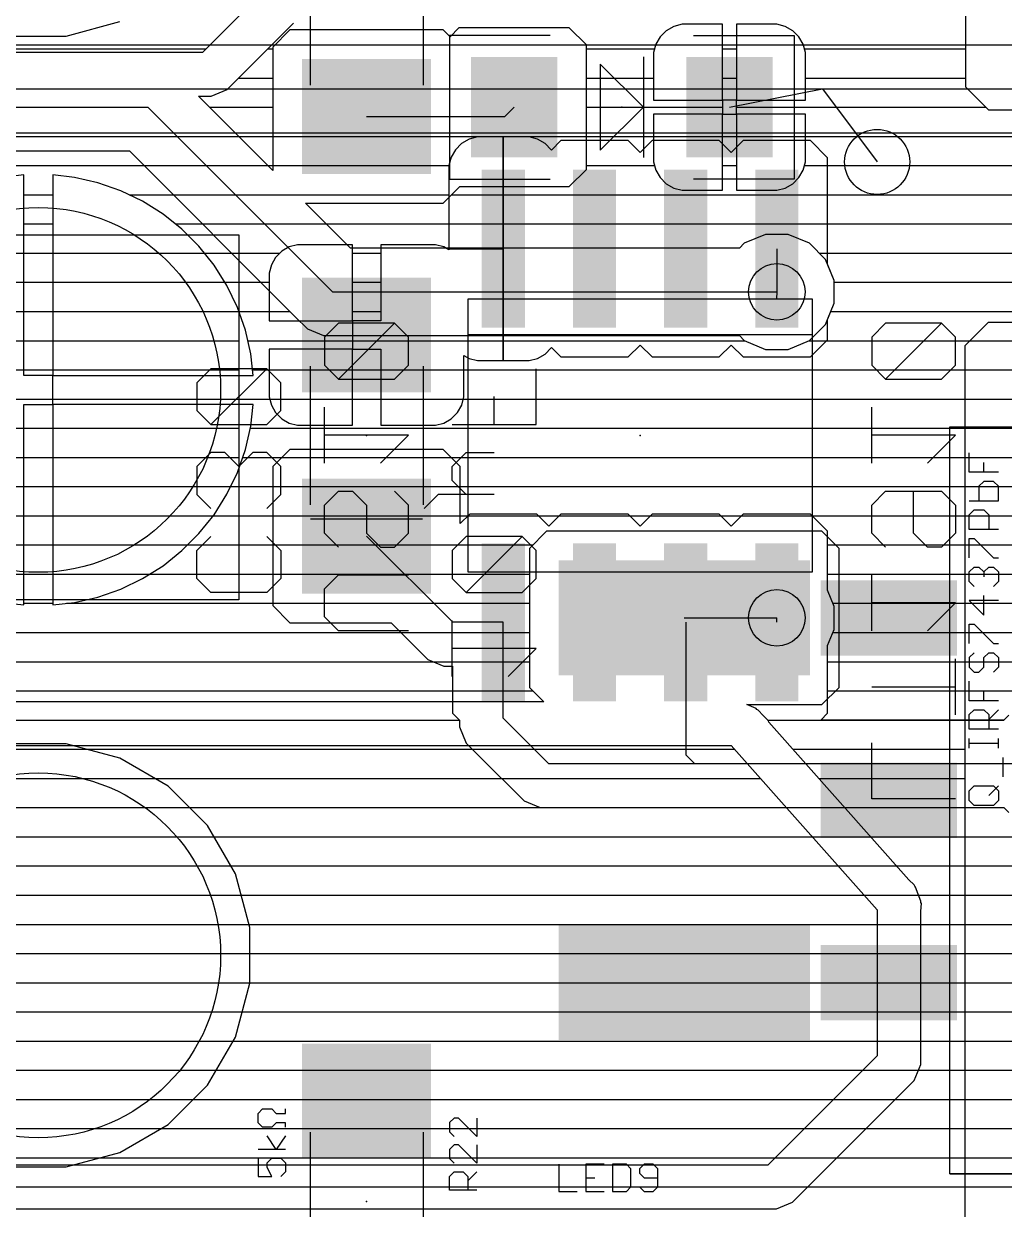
# Model space of a CAD drawing. Extents: x -0.64 to 6, y -0.15 to 7.8.
# Drawn here: x 0.462 to 1, y 2.676 to 3.326 of the extents above; entities that cross this region are included whole.
import ezdxf

# ---------------------------------------------------------------- set-up
doc = ezdxf.new("R2010")
doc.units = 0
for name, color, linetype in [('1', 22, 'CONTINUOUS'), ('16', 175, 'CONTINUOUS'), ('17', 82, 'CONTINUOUS'), ('18', 82, 'CONTINUOUS'), ('21', 253, 'CONTINUOUS'), ('23', 7, 'CONTINUOUS'), ('24', 7, 'CONTINUOUS'), ('25', 253, 'CONTINUOUS'), ('26', 253, 'CONTINUOUS'), ('27', 253, 'CONTINUOUS'), ('28', 253, 'CONTINUOUS'), ('51', 253, 'CONTINUOUS'), ('52', 253, 'CONTINUOUS')]:
    doc.layers.add(name, color=color, linetype=linetype)

# ---------------------------------------------------------------- blocks, each defined once
blk = doc.blocks.new('RECT')
blk.add_solid([(-0.5, -0.5), (0.5, -0.5), (-0.5, 0.5), (0.5, 0.5)])
blk = doc.blocks.new('ROUNDP')
blk.add_circle((0, 0), 0.5)
blk = doc.blocks.new('ROUNDV')
blk.add_circle((0, 0), 0.5)

msp = doc.modelspace()

# ---------------------------------------------------------------- linework, layer by layer
at = {"layer": '1'}
for p, q in [((0.9785, 3.798906), (0.9785, 3.291094)), ((0.6, 3.35), (0.56, 3.31)), ((0.580346, 3.296405), (0.609941, 3.326)), ((0.607939, 3.322378), (0.598567, 3.313005)), ((0.69206, 3.322378), (0.607939, 3.322378)), ((0.695787, 3.318651), (0.69206, 3.322378)), ((0.700695, 3.323559), (0.695787, 3.318651)), ((0.761194, 3.323559), (0.700695, 3.323559)), ((0.770567, 3.314186), (0.761194, 3.323559)), ((0.814381, 3.321963), (0.811029, 3.318611)), ((0.818485, 3.324332), (0.814381, 3.321963)), ((0.823063, 3.325559), (0.818485, 3.324332)), ((0.845244, 3.325559), (0.823063, 3.325559)), ((0.845244, 3.283812), (0.845244, 3.325559)), ((0.852866, 3.325559), (0.852866, 3.283812)), ((0.875047, 3.325559), (0.852866, 3.325559)), ((0.879625, 3.324332), (0.875047, 3.325559)), ((0.883729, 3.321963), (0.879625, 3.324332)), ((0.887081, 3.318611), (0.883729, 3.321963)), ((0.811029, 3.318611), (0.80866, 3.314507)), ((0.88945, 3.314507), (0.887081, 3.318611)), ((0.358, 3.312), (0.562, 3.312)), ((0.56, 3.31), (0.36, 3.31)), ((0.595941, 3.312), (0.598567, 3.312)), ((0.598567, 3.313005), (0.598567, 3.245374)), ((0.770567, 3.245813), (0.770567, 3.314186)), ((0.770567, 3.312), (0.807988, 3.312)), ((0.80866, 3.314507), (0.807433, 3.309929)), ((0.807433, 3.309929), (0.807433, 3.283811)), ((0.845244, 3.312), (0.852866, 3.312)), ((0.890677, 3.309929), (0.88945, 3.314507)), ((0.890122, 3.312), (0.9785, 3.312)), ((0.890677, 3.283811), (0.890677, 3.309929)), ((0.573595, 3.289654), (0.580346, 3.296405)), ((0.579941, 3.296), (0.598567, 3.296)), ((0.580346, 3.296405), (0.580346, 3.296405)), ((0.770567, 3.296), (0.807433, 3.296)), ((0.845244, 3.296), (0.852866, 3.296)), ((0.890677, 3.296), (0.9785, 3.296)), ((0.564774, 3.286), (0.573595, 3.289654)), ((0.849055, 3.28), (0.9, 3.29)), ((0.9, 3.29), (0.93, 3.25)), ((0.9785, 3.291094), (0.991094, 3.2785)), ((0.598567, 3.245374), (0.557941, 3.286)), ((0.557941, 3.286), (0.564774, 3.286)), ((0.807433, 3.283811), (0.845243, 3.283811)), ((0.845243, 3.283811), (0.845243, 3.276189)), ((0.852866, 3.283812), (0.845244, 3.283812)), ((0.852867, 3.276189), (0.852867, 3.283811)), ((0.852867, 3.283811), (0.890677, 3.283811)), ((0.0775, 3.28), (0.53, 3.28)), ((0.53, 3.28), (0.63125, 3.17875)), ((0.563941, 3.28), (0.598567, 3.28)), ((0.725827, 3.274882), (0.730945, 3.28)), ((0.770567, 3.28), (0.845243, 3.28)), ((0.845243, 3.276189), (0.807433, 3.276189)), ((0.807433, 3.276189), (0.807433, 3.250071)), ((0.845244, 3.234441), (0.845244, 3.276188)), ((0.845244, 3.276188), (0.852866, 3.276188)), ((0.852866, 3.276188), (0.852866, 3.234441)), ((0.852867, 3.28), (0.989594, 3.28)), ((0.890677, 3.276189), (0.852867, 3.276189)), ((0.890677, 3.250071), (0.890677, 3.276189)), ((0.991094, 3.2785), (1.438906, 3.2785)), ((0.65, 3.274882), (0.725827, 3.274882)), ((0.579941, 3.264), (0.598567, 3.264)), ((0.770567, 3.264), (0.807433, 3.264)), ((0.845244, 3.264), (0.852866, 3.264)), ((0.890677, 3.264), (1.393207, 3.264)), ((0.072726, 3.256), (0.520059, 3.256)), ((0.520059, 3.256), (0.610904, 3.165155)), ((0.807433, 3.250071), (0.80866, 3.245493)), ((0.88945, 3.245493), (0.890677, 3.250071)), ((-0.020002, 3.248), (0.528059, 3.248)), ((0.595941, 3.248), (0.598567, 3.248)), ((0.761194, 3.236441), (0.770567, 3.245813)), ((0.770567, 3.248), (0.807988, 3.248)), ((0.80866, 3.245493), (0.811029, 3.241389)), ((0.845244, 3.248), (0.852866, 3.248)), ((0.887081, 3.241389), (0.88945, 3.245493)), ((0.890122, 3.248), (1.392886, 3.248)), ((0.462, 3.242845), (0.450203, 3.241516)), ((0.462, 3.133), (0.462, 3.242845)), ((0.478, 3.242845), (0.478, 3.133)), ((0.489797, 3.241516), (0.478, 3.242845)), ((0.502718, 3.238567), (0.489797, 3.241516)), ((0.515228, 3.234189), (0.502718, 3.238567)), ((0.811029, 3.241389), (0.814381, 3.238037)), ((0.814381, 3.238037), (0.818485, 3.235668)), ((0.879625, 3.235668), (0.883729, 3.238037)), ((0.883729, 3.238037), (0.887081, 3.241389)), ((0.462, 3.232), (0.478, 3.232)), ((0.527169, 3.228439), (0.515228, 3.234189)), ((0.519774, 3.232), (0.544059, 3.232)), ((0.69206, 3.227386), (0.701116, 3.236441)), ((0.696675, 3.232), (1.434633, 3.232)), ((0.701116, 3.236441), (0.761194, 3.236441)), ((0.818485, 3.235668), (0.823063, 3.234441)), ((0.823063, 3.234441), (0.845244, 3.234441)), ((0.852866, 3.234441), (0.875047, 3.234441)), ((0.875047, 3.234441), (0.879625, 3.235668)), ((0.538391, 3.221388), (0.527169, 3.228439)), ((0.641191, 3.20275), (0.616555, 3.227386)), ((0.616555, 3.227386), (0.69206, 3.227386)), ((0.548753, 3.213124), (0.538391, 3.221388)), ((0.462, 3.216), (0.478, 3.216)), ((0.545147, 3.216), (0.560059, 3.216)), ((0.558124, 3.203753), (0.548753, 3.213124)), ((0.627941, 3.216), (1.392886, 3.216)), ((0.857157, 3.205454), (0.854452, 3.20275)), ((0.868734, 3.21025), (0.857157, 3.205454)), ((0.881266, 3.21025), (0.868734, 3.21025)), ((0.892843, 3.205454), (0.881266, 3.21025)), ((0.901704, 3.196593), (0.892843, 3.205454)), ((0.462, 3.2), (0.478, 3.2)), ((0.566388, 3.193391), (0.558124, 3.203753)), ((0.561117, 3.2), (0.576059, 3.2)), ((0.854452, 3.20275), (0.641191, 3.20275)), ((0.898298, 3.2), (1.392886, 3.2)), ((0.573439, 3.182169), (0.566388, 3.193391)), ((0.9065, 3.185016), (0.901704, 3.196593)), ((0.9065, 3.172484), (0.9065, 3.185016)), ((0.462, 3.184), (0.478, 3.184)), ((0.572288, 3.184), (0.592059, 3.184)), ((0.579189, 3.170228), (0.573439, 3.182169)), ((0.63125, 3.17875), (0.875, 3.17875)), ((0.875, 3.17875), (0.87475, 3.175)), ((0.9065, 3.184), (1.393742, 3.184)), ((0.901704, 3.160907), (0.9065, 3.172484)), ((0.462, 3.168), (0.478, 3.168)), ((0.583567, 3.157718), (0.579189, 3.170228)), ((0.579969, 3.168), (0.608059, 3.168)), ((0.904642, 3.168), (1.579, 3.168)), ((0.610904, 3.165155), (0.617655, 3.158404)), ((0.892843, 3.152046), (0.901704, 3.160907)), ((0.990887, 3.162), (0.978, 3.149113)), ((1.449113, 3.162), (0.990887, 3.162)), ((0.586516, 3.144797), (0.583567, 3.157718)), ((0.617655, 3.158404), (0.626476, 3.15475)), ((0.626476, 3.15475), (0.854452, 3.15475)), ((0.854452, 3.15475), (0.857157, 3.152046)), ((0.462, 3.152), (0.478, 3.152)), ((0.584872, 3.152), (0.857266, 3.152)), ((0.857157, 3.152046), (0.868734, 3.14725)), ((0.868734, 3.14725), (0.881266, 3.14725)), ((0.881266, 3.14725), (0.892843, 3.152046)), ((0.892733, 3.152), (0.980887, 3.152)), ((0.978, 3.149113), (0.978, 2.640887)), ((0.587845, 3.133), (0.586516, 3.144797)), ((0.462, 3.136), (0.478, 3.136)), ((0.587507, 3.136), (0.978, 3.136)), ((0.478, 3.133), (0.462, 3.133)), ((0.478, 3.117), (0.478, 3.133)), ((0.478, 3.133), (0.587845, 3.133)), ((0.462, 3.007155), (0.462, 3.116999)), ((0.462, 3.116999), (0.478, 3.116999)), ((0.478, 3.12), (0.978, 3.12)), ((0.587845, 3.117), (0.478, 3.117)), ((0.478, 3.116999), (0.478, 3.007155)), ((0.586516, 3.105203), (0.587845, 3.117)), ((0.462, 3.104), (0.478, 3.104)), ((0.583567, 3.092282), (0.586516, 3.105203)), ((0.586241, 3.104), (0.978, 3.104)), ((0.462, 3.088), (0.478, 3.088)), ((0.579189, 3.079772), (0.583567, 3.092282)), ((0.582068, 3.088), (0.978, 3.088)), ((0.573439, 3.067831), (0.579189, 3.079772)), ((0.462, 3.072), (0.478, 3.072)), ((0.575446, 3.072), (0.978, 3.072)), ((0.566388, 3.056609), (0.573439, 3.067831)), ((0.462, 3.056), (0.478, 3.056)), ((0.558124, 3.046247), (0.566388, 3.056609)), ((0.565902, 3.056), (0.978, 3.056)), ((0.548753, 3.036876), (0.558124, 3.046247)), ((0.748687, 3.047496), (0.739315, 3.038123)), ((0.899738, 3.047496), (0.748687, 3.047496)), ((0.90911, 3.038123), (0.899738, 3.047496)), ((0.462, 3.04), (0.478, 3.04)), ((0.538391, 3.028612), (0.548753, 3.036876)), ((0.551877, 3.04), (0.741192, 3.04)), ((0.739315, 3.038123), (0.739315, 2.961876)), ((0.907234, 3.04), (0.978, 3.04)), ((0.90911, 2.961876), (0.90911, 3.038123)), ((0.462, 3.024), (0.478, 3.024)), ((0.527169, 3.021561), (0.538391, 3.028612)), ((0.53105, 3.024), (0.739315, 3.024)), ((0.90911, 3.024), (0.978, 3.024)), ((0.515228, 3.01581), (0.527169, 3.021561)), ((0.489797, 3.008484), (0.502718, 3.011433)), ((0.502718, 3.011433), (0.515228, 3.01581)), ((0.450203, 3.008484), (0.462, 3.007155)), ((0.462, 3.008), (0.478, 3.008)), ((0.478, 3.007155), (0.489797, 3.008484)), ((0.485502, 3.008), (0.739315, 3.008)), ((0.90911, 3.008), (0.978, 3.008)), ((0.824213, 3), (0.875, 3)), ((-0.019859, 2.992), (0.739315, 2.992)), ((0.90911, 2.992), (0.978, 2.992)), ((-0.019851, 2.976), (0.739315, 2.976)), ((0.90911, 2.976), (0.978, 2.976)), ((-0.019842, 2.96), (0.741191, 2.96)), ((0.739315, 2.961876), (0.747192, 2.954)), ((0.899738, 2.952504), (0.90911, 2.961876)), ((0.907234, 2.96), (0.978, 2.96)), ((0.747192, 2.954), (0.235226, 2.954)), ((0.859836, 2.951903), (0.858596, 2.952504)), ((0.858596, 2.952504), (0.899738, 2.952504)), ((0.863595, 2.950346), (0.859836, 2.951903)), ((0.86411, 2.949831), (0.863595, 2.950346)), ((0.864766, 2.949513), (0.86411, 2.949831)), ((0.867469, 2.946472), (0.864766, 2.949513)), ((0.870346, 2.943595), (0.867469, 2.946472)), ((0.869941, 2.944), (0.978, 2.944)), ((0.870625, 2.942921), (0.870346, 2.943595)), ((0.947469, 2.856471), (0.870625, 2.942921)), ((0.238, 2.928), (0.851778, 2.928)), ((0.24, 2.93), (0.85, 2.93)), ((0.85, 2.93), (0.93, 2.84)), ((0.883889, 2.928), (0.978, 2.928)), ((0.222, 2.912), (0.866, 2.912)), ((0.898111, 2.912), (0.978, 2.912)), ((0.206, 2.896), (0.880222, 2.896)), ((0.912333, 2.896), (0.978, 2.896)), ((0.19, 2.88), (0.894444, 2.88)), ((0.926555, 2.88), (0.978, 2.88)), ((0.174, 2.864), (0.908667, 2.864)), ((0.940777, 2.864), (0.978, 2.864)), ((0.950346, 2.853595), (0.947469, 2.856471)), ((0.950625, 2.852922), (0.950346, 2.853595)), ((0.158, 2.848), (0.922889, 2.848)), ((0.951109, 2.852377), (0.950625, 2.852922)), ((0.952443, 2.848532), (0.951109, 2.852377)), ((0.954, 2.844774), (0.952443, 2.848532)), ((0.952664, 2.848), (0.978, 2.848)), ((0.954, 2.844045), (0.954, 2.844774)), ((0.954239, 2.843356), (0.954, 2.844045)), ((0.954, 2.839294), (0.954239, 2.843356)), ((0.93, 2.84), (0.93, 2.76)), ((0.954, 2.755226), (0.954, 2.839294)), ((0.15, 2.832), (0.93, 2.832)), ((0.954, 2.832), (0.978, 2.832)), ((0.15, 2.816), (0.93, 2.816)), ((0.954, 2.816), (0.978, 2.816)), ((0.15, 2.8), (0.93, 2.8)), ((0.954, 2.8), (0.978, 2.8)), ((0.15, 2.784), (0.93, 2.784)), ((0.954, 2.784), (0.978, 2.784)), ((0.15, 2.768), (0.93, 2.768)), ((0.954, 2.768), (0.978, 2.768)), ((0.93, 2.76), (0.87, 2.7)), ((0.158, 2.752), (0.922, 2.752)), ((0.950346, 2.746405), (0.954, 2.755226)), ((0.952664, 2.752), (0.978, 2.752)), ((0.890346, 2.686405), (0.950346, 2.746405)), ((0.174, 2.736), (0.906, 2.736)), ((0.939941, 2.736), (0.978, 2.736)), ((0.19, 2.72), (0.89, 2.72)), ((0.923941, 2.72), (0.978, 2.72)), ((0.206, 2.704), (0.874, 2.704)), ((0.87, 2.7), (0.21, 2.7)), ((0.907941, 2.704), (0.978, 2.704)), ((0.883595, 2.679654), (0.890346, 2.686405)), ((0.891941, 2.688), (0.978, 2.688)), ((0.874774, 2.676), (0.883595, 2.679654)), ((0.205226, 2.676), (0.874774, 2.676))]:
    msp.add_line(p, q, dxfattribs=at)
at = {"layer": '16'}
for p, q in [((0.485272, 3.319), (0.514774, 3.326905)), ((0.454728, 3.319), (0.485272, 3.319)), ((1.53083, 3.314), (0.169941, 3.314)), ((0.16, 3.29), (1.54, 3.29)), ((0.014, 3.264), (3.203803, 3.264)), ((0.155226, 3.266), (1.539334, 3.266)), ((0.710819, 3.263669), (0.706241, 3.262443)), ((0.724999, 3.263669), (0.710819, 3.263669)), ((0.724999, 3.202363), (0.724999, 3.263669)), ((0.739181, 3.263669), (0.725, 3.263669)), ((0.725, 3.263669), (0.725, 3.202363)), ((0.743759, 3.262443), (0.739181, 3.263669)), ((0.698785, 3.256721), (0.696416, 3.252617)), ((0.702137, 3.260073), (0.698785, 3.256721)), ((0.706241, 3.262443), (0.702137, 3.260073)), ((0.747863, 3.260073), (0.743759, 3.262443)), ((0.751215, 3.256721), (0.747863, 3.260073)), ((0.751361, 3.256468), (0.751215, 3.256721)), ((0.756562, 3.261669), (0.751361, 3.256468)), ((0.793438, 3.261669), (0.756562, 3.261669)), ((0.8, 3.255108), (0.793438, 3.261669)), ((0.806562, 3.261669), (0.8, 3.255108)), ((0.843438, 3.261669), (0.806562, 3.261669)), ((0.85, 3.255108), (0.843438, 3.261669)), ((0.856562, 3.261669), (0.85, 3.255108)), ((0.893438, 3.261669), (0.856562, 3.261669)), ((0.902811, 3.252297), (0.893438, 3.261669)), ((0.696416, 3.252617), (0.695189, 3.248039)), ((0.902811, 3.193922), (0.902811, 3.252297)), ((0.014, 3.248), (0.695189, 3.248)), ((0.695189, 3.248039), (0.695189, 3.202363)), ((0.724999, 3.248), (0.725, 3.248)), ((0.902811, 3.248), (3.206, 3.248)), ((0.462, 3.242845), (0.450203, 3.241516)), ((0.462, 3.133), (0.462, 3.242845)), ((0.478, 3.242845), (0.478, 3.133)), ((0.489797, 3.241516), (0.478, 3.242845)), ((0.502718, 3.238567), (0.489797, 3.241516)), ((0.515228, 3.234189), (0.502718, 3.238567)), ((0.462, 3.232), (0.478, 3.232)), ((0.527169, 3.228439), (0.515228, 3.234189)), ((0.519774, 3.232), (0.695189, 3.232)), ((0.724999, 3.232), (0.725, 3.232)), ((0.902811, 3.232), (3.206, 3.232)), ((0.538391, 3.221388), (0.527169, 3.228439)), ((0.548753, 3.213124), (0.538391, 3.221388)), ((0.462, 3.216), (0.478, 3.216)), ((0.545147, 3.216), (0.695189, 3.216)), ((0.558124, 3.203753), (0.548753, 3.213124)), ((0.724999, 3.216), (0.725, 3.216)), ((0.902811, 3.216), (3.206, 3.216)), ((0.1, 3.21), (0.58, 3.21)), ((0.58, 3.21), (0.58, 3.01)), ((0.612197, 3.204614), (0.607619, 3.203387)), ((0.642252, 3.204614), (0.612197, 3.204614)), ((0.642252, 3.162867), (0.642252, 3.204614)), ((0.687803, 3.204614), (0.657748, 3.204614)), ((0.657748, 3.204614), (0.657748, 3.162867)), ((0.692381, 3.203387), (0.687803, 3.204614)), ((0.1, 3.2), (0.58, 3.2)), ((0.462, 3.2), (0.478, 3.2)), ((0.566388, 3.193391), (0.558124, 3.203753)), ((0.561117, 3.2), (0.602497, 3.2)), ((0.603515, 3.201018), (0.600163, 3.197666)), ((0.607619, 3.203387), (0.603515, 3.201018)), ((0.642252, 3.2), (0.657748, 3.2)), ((0.695189, 3.201766), (0.692381, 3.203387)), ((0.695189, 3.202363), (0.724999, 3.202363)), ((0.724999, 3.202361), (0.695189, 3.202361)), ((0.695189, 3.202361), (0.695189, 3.201766)), ((0.725, 3.202363), (0.724999, 3.202363)), ((0.724999, 3.202363), (0.724999, 3.202361)), ((0.724999, 3.141055), (0.724999, 3.202361)), ((0.724999, 3.202361), (0.725, 3.202361)), ((0.724999, 3.2), (0.725, 3.2)), ((0.725, 3.202361), (0.725, 3.141055)), ((0.875, 3.202362), (0.875, 3.17875)), ((0.902811, 3.2), (3.206, 3.2)), ((0.573439, 3.182169), (0.566388, 3.193391)), ((0.597794, 3.193562), (0.596567, 3.188984)), ((0.600163, 3.197666), (0.597794, 3.193562)), ((0.9065, 3.185016), (0.902811, 3.193922)), ((0.596567, 3.188984), (0.596567, 3.162866)), ((0.9065, 3.172484), (0.9065, 3.185016)), ((0.1, 3.184), (0.58, 3.184)), ((0.462, 3.184), (0.478, 3.184)), ((0.572288, 3.184), (0.596567, 3.184)), ((0.579189, 3.170228), (0.573439, 3.182169)), ((0.642252, 3.184), (0.657748, 3.184)), ((0.724999, 3.184), (0.725, 3.184)), ((0.9065, 3.184), (3.206, 3.184)), ((0.902811, 3.163578), (0.9065, 3.172484)), ((0.1, 3.168), (0.58, 3.168)), ((0.462, 3.168), (0.478, 3.168)), ((0.583567, 3.157718), (0.579189, 3.170228)), ((0.579969, 3.168), (0.596567, 3.168)), ((0.642252, 3.168), (0.657748, 3.168)), ((0.724999, 3.168), (0.725, 3.168)), ((0.904642, 3.168), (3.206, 3.168)), ((0.596567, 3.162866), (0.642251, 3.162866)), ((0.642251, 3.162866), (0.642251, 3.14737)), ((0.657748, 3.162867), (0.642252, 3.162867)), ((0.902811, 3.152428), (0.902811, 3.163578)), ((0.586516, 3.144797), (0.583567, 3.157718)), ((0.1, 3.152), (0.58, 3.152)), ((0.462, 3.152), (0.478, 3.152)), ((0.584872, 3.152), (0.642251, 3.152)), ((0.642251, 3.14737), (0.596567, 3.14737)), ((0.596567, 3.14737), (0.596567, 3.121252)), ((0.642252, 3.105622), (0.642252, 3.147369)), ((0.642252, 3.147369), (0.657748, 3.147369)), ((0.657748, 3.147369), (0.657748, 3.105622)), ((0.724999, 3.152), (0.725, 3.152)), ((0.747863, 3.144651), (0.751215, 3.148003)), ((0.751215, 3.148003), (0.751361, 3.148256)), ((0.751361, 3.148256), (0.756562, 3.143055)), ((0.793438, 3.143055), (0.8, 3.149617)), ((0.8, 3.149617), (0.806562, 3.143055)), ((0.843438, 3.143055), (0.85, 3.149617)), ((0.85, 3.149617), (0.856562, 3.143055)), ((0.893438, 3.143055), (0.902811, 3.152428)), ((0.902383, 3.152), (3.206, 3.152)), ((0.587845, 3.133), (0.586516, 3.144797)), ((0.703433, 3.121252), (0.703433, 3.143903)), ((0.703433, 3.143903), (0.706241, 3.142282)), ((0.706241, 3.142282), (0.710819, 3.141055)), ((0.710819, 3.141055), (0.724999, 3.141055)), ((0.725, 3.141055), (0.739181, 3.141055)), ((0.739181, 3.141055), (0.743759, 3.142282)), ((0.743759, 3.142282), (0.747863, 3.144651)), ((0.756562, 3.143055), (0.793438, 3.143055)), ((0.806562, 3.143055), (0.843438, 3.143055)), ((0.856562, 3.143055), (0.893438, 3.143055)), ((0.1, 3.136), (0.58, 3.136)), ((0.462, 3.136), (0.478, 3.136)), ((0.587507, 3.136), (0.596567, 3.136)), ((0.642252, 3.136), (0.657748, 3.136)), ((0.703433, 3.136), (3.206, 3.136)), ((0.478, 3.133), (0.462, 3.133)), ((0.478, 3.117), (0.478, 3.133)), ((0.478, 3.133), (0.587845, 3.133)), ((0.596567, 3.121252), (0.597794, 3.116674)), ((0.702206, 3.116674), (0.703433, 3.121252)), ((0.1, 3.12), (0.58, 3.12)), ((0.462, 3.007155), (0.462, 3.116999)), ((0.462, 3.116999), (0.478, 3.116999)), ((0.478, 3.12), (0.596902, 3.12)), ((0.587845, 3.117), (0.478, 3.117)), ((0.478, 3.116999), (0.478, 3.007155)), ((0.586516, 3.105203), (0.587845, 3.117)), ((0.597794, 3.116674), (0.600163, 3.11257)), ((0.642252, 3.12), (0.657748, 3.12)), ((0.699837, 3.11257), (0.702206, 3.116674)), ((0.703097, 3.12), (3.206, 3.12)), ((0.600163, 3.11257), (0.603515, 3.109218)), ((0.603515, 3.109218), (0.607619, 3.106849)), ((0.692381, 3.106849), (0.696485, 3.109218)), ((0.696485, 3.109218), (0.699837, 3.11257)), ((0.1, 3.104), (0.58, 3.104)), ((0.462, 3.104), (0.478, 3.104)), ((0.583567, 3.092282), (0.586516, 3.105203)), ((0.586241, 3.104), (3.206, 3.104)), ((0.607619, 3.106849), (0.612197, 3.105622)), ((0.612197, 3.105622), (0.642252, 3.105622)), ((0.657748, 3.105622), (0.687803, 3.105622)), ((0.687803, 3.105622), (0.692381, 3.106849)), ((0.1, 3.088), (0.58, 3.088)), ((0.462, 3.088), (0.478, 3.088)), ((0.579189, 3.079772), (0.583567, 3.092282)), ((0.582068, 3.088), (0.603562, 3.088)), ((0.607939, 3.092378), (0.598567, 3.083005)), ((0.69206, 3.092378), (0.607939, 3.092378)), ((0.701433, 3.083005), (0.69206, 3.092378)), ((0.696438, 3.088), (2.019388, 3.088)), ((0.598567, 3.083005), (0.598567, 3.006758)), ((0.701433, 3.051816), (0.701433, 3.083005)), ((0.573439, 3.067831), (0.579189, 3.079772)), ((0.1, 3.072), (0.58, 3.072)), ((0.462, 3.072), (0.478, 3.072)), ((0.575446, 3.072), (0.598567, 3.072)), ((0.701433, 3.072), (2.011795, 3.072)), ((0.566388, 3.056609), (0.573439, 3.067831)), ((0.1, 3.056), (0.58, 3.056)), ((0.462, 3.056), (0.478, 3.056)), ((0.558124, 3.046247), (0.566388, 3.056609)), ((0.565902, 3.056), (0.598567, 3.056)), ((0.706562, 3.056945), (0.701433, 3.051816)), ((0.701433, 3.056), (0.705617, 3.056)), ((0.743438, 3.056945), (0.706562, 3.056945)), ((0.75, 3.050383), (0.743438, 3.056945)), ((0.744383, 3.056), (0.755617, 3.056)), ((0.756562, 3.056945), (0.75, 3.050383)), ((0.793438, 3.056945), (0.756562, 3.056945)), ((0.8, 3.050383), (0.793438, 3.056945)), ((0.794383, 3.056), (0.805617, 3.056)), ((0.806562, 3.056945), (0.8, 3.050383)), ((0.843438, 3.056945), (0.806562, 3.056945)), ((0.85, 3.050383), (0.843438, 3.056945)), ((0.844383, 3.056), (0.855617, 3.056)), ((0.856562, 3.056945), (0.85, 3.050383)), ((0.893438, 3.056945), (0.856562, 3.056945)), ((0.902811, 3.047572), (0.893438, 3.056945)), ((0.894383, 3.056), (2.011795, 3.056)), ((0.548753, 3.036876), (0.558124, 3.046247)), ((0.697244, 2.997638), (0.65, 3.044882)), ((0.902811, 3.015172), (0.902811, 3.047572)), ((0.1, 3.04), (0.58, 3.04)), ((0.462, 3.04), (0.478, 3.04)), ((0.538391, 3.028612), (0.548753, 3.036876)), ((0.551877, 3.04), (0.598567, 3.04)), ((0.902811, 3.04), (2.011795, 3.04)), ((0.1, 3.024), (0.58, 3.024)), ((0.462, 3.024), (0.478, 3.024)), ((0.527169, 3.021561), (0.538391, 3.028612)), ((0.53105, 3.024), (0.598567, 3.024)), ((0.902811, 3.024), (2.011795, 3.024)), ((0.515228, 3.01581), (0.527169, 3.021561)), ((0.58, 3.01), (0.1, 3.01)), ((0.489797, 3.008484), (0.502718, 3.011433)), ((0.502718, 3.011433), (0.515228, 3.01581)), ((0.9065, 3.006266), (0.902811, 3.015172)), ((0.450203, 3.008484), (0.462, 3.007155)), ((0.462, 3.008), (0.478, 3.008)), ((0.478, 3.007155), (0.489797, 3.008484)), ((0.485502, 3.008), (0.598567, 3.008)), ((0.598567, 3.006758), (0.607939, 2.997386)), ((0.905782, 3.008), (3.206, 3.008)), ((0.9065, 2.993734), (0.9065, 3.006266)), ((0.607939, 2.997386), (0.663555, 2.997386)), ((0.663555, 2.997386), (0.683649, 2.977292)), ((0.725, 2.997638), (0.697244, 2.997638)), ((0.725, 2.945), (0.725, 2.997638)), ((0.825, 2.997638), (0.825, 2.925)), ((0.875, 2.997638), (0.875, 3)), ((0.014, 2.992), (0.668941, 2.992)), ((0.902811, 2.984828), (0.9065, 2.993734)), ((0.905781, 2.992), (3.206, 2.992)), ((0.902811, 2.947703), (0.902811, 2.984828)), ((0.683649, 2.977292), (0.69247, 2.973638)), ((0.014, 2.976), (0.686767, 2.976)), ((0.69247, 2.973638), (0.697189, 2.973638)), ((0.697189, 2.973638), (0.697189, 2.947703)), ((0.902811, 2.976), (3.206, 2.976)), ((0.014, 2.96), (0.697189, 2.96)), ((0.902811, 2.96), (3.206, 2.96)), ((0.697189, 2.947703), (0.701, 2.943892)), ((0.75, 2.92), (0.725, 2.945)), ((0.899107, 2.944), (0.902811, 2.947703)), ((1.002157, 2.946704), (0.999452, 2.944)), ((0.014, 2.944), (0.700892, 2.944)), ((0.701, 2.943892), (0.701, 2.940226)), ((0.701, 2.940226), (0.704654, 2.931405)), ((0.999452, 2.944), (0.899107, 2.944)), ((0.899108, 2.944), (0.999452, 2.944)), ((0.485272, 2.931), (0.454728, 2.931)), ((0.514774, 2.923095), (0.485272, 2.931)), ((0.496468, 2.928), (0.708059, 2.928)), ((0.704654, 2.931405), (0.711405, 2.924654)), ((0.541226, 2.907823), (0.514774, 2.923095)), ((0.711405, 2.924654), (0.736405, 2.899654)), ((0.83, 2.92), (0.75, 2.92)), ((0.825, 2.925), (0.83, 2.92)), ((1.02, 2.92), (0.83, 2.92)), ((0.533991, 2.912), (0.724059, 2.912)), ((0.562823, 2.886226), (0.541226, 2.907823)), ((0.736405, 2.899654), (0.745226, 2.896)), ((0.553049, 2.896), (0.745226, 2.896)), ((0.745226, 2.896), (0.999452, 2.896)), ((0.999452, 2.896), (1.002157, 2.893296)), ((0.578095, 2.859774), (0.562823, 2.886226)), ((0.566417, 2.88), (3.206, 2.88)), ((0.575655, 2.864), (3.206, 2.864)), ((0.586, 2.830272), (0.578095, 2.859774)), ((0.58125, 2.848), (3.206, 2.848)), ((0.585537, 2.832), (3.206, 2.832)), ((0.586, 2.799728), (0.586, 2.830272)), ((0.586, 2.816), (3.206, 2.816)), ((0.578095, 2.770226), (0.586, 2.799728)), ((0.586, 2.8), (2.511795, 2.8)), ((0.581785, 2.784), (2.511795, 2.784)), ((0.562823, 2.743774), (0.578095, 2.770226)), ((0.57681, 2.768), (2.511795, 2.768)), ((0.567572, 2.752), (1.61414, 2.752)), ((0.541226, 2.722177), (0.562823, 2.743774)), ((0.555049, 2.736), (1.602926, 2.736)), ((0.514774, 2.706905), (0.541226, 2.722177)), ((0.537455, 2.72), (1.596059, 2.72)), ((0.485272, 2.699), (0.514774, 2.706905)), ((0.454728, 2.699), (0.485272, 2.699)), ((0.503932, 2.704), (1.580059, 2.704)), ((0.105941, 2.688), (1.564059, 2.688))]:
    msp.add_line(p, q, dxfattribs=at)
at = {"layer": '21'}
for p, q in [((0.75063, 3.31937), (0.695512, 3.31937)), ((0.695512, 3.31937), (0.695512, 3.24063)), ((0.82937, 3.31937), (0.884488, 3.31937)), ((0.884488, 3.31937), (0.884488, 3.24063)), ((0.801811, 3.28), (0.778189, 3.303622)), ((0.778189, 3.303622), (0.778189, 3.256378)), ((0.801811, 3.307559), (0.801811, 3.28)), ((0.778189, 3.256378), (0.801811, 3.28)), ((0.801811, 3.28), (0.801811, 3.252441)), ((0.695512, 3.24063), (0.75063, 3.24063)), ((0.884488, 3.24063), (0.82937, 3.24063)), ((0.969882, 2.695276), (0.969882, 3.104724)), ((0.969882, 3.104724), (1.025, 3.104724)), ((0.969882, 2.695276), (1.025, 2.695276))]:
    msp.add_line(p, q, dxfattribs=at)
at = {"layer": '23'}
for p in [(0.79, 3.28), (0.65, 2.68)]:
    msp.add_point(p, dxfattribs=at)
at = {"layer": '24'}
for p in [(0.65, 3.1), (0.8, 3.1)]:
    msp.add_point(p, dxfattribs=at)
at = {"layer": '25'}
for p, q in [((0.697989, 2.725776), (0.695487, 2.723274)), ((0.700492, 2.725776), (0.697989, 2.725776)), ((0.7105, 2.715767), (0.700492, 2.725776)), ((0.7105, 2.725776), (0.7105, 2.715767)), ((0.695487, 2.723274), (0.695487, 2.718269)), ((0.695487, 2.718269), (0.697989, 2.715767)), ((0.697989, 2.711043), (0.695487, 2.708541)), ((0.700492, 2.711043), (0.697989, 2.711043)), ((0.7105, 2.701035), (0.700492, 2.711043)), ((0.7105, 2.711043), (0.7105, 2.701035)), ((0.695487, 2.708541), (0.695487, 2.703537)), ((0.695487, 2.703537), (0.697989, 2.701035)), ((0.7555, 2.700513), (0.7555, 2.6855)), ((0.780241, 2.700513), (0.770233, 2.700513)), ((0.770233, 2.700513), (0.770233, 2.6855)), ((0.784965, 2.700513), (0.784965, 2.6855)), ((0.792471, 2.700513), (0.784965, 2.700513)), ((0.794974, 2.698011), (0.792471, 2.700513)), ((0.794974, 2.688002), (0.794974, 2.698011)), ((0.8022, 2.700513), (0.799698, 2.698011)), ((0.799698, 2.698011), (0.799698, 2.695508)), ((0.807204, 2.700513), (0.8022, 2.700513)), ((0.809706, 2.698011), (0.807204, 2.700513)), ((0.809706, 2.688002), (0.809706, 2.698011)), ((0.695487, 2.693809), (0.697989, 2.696311)), ((0.695487, 2.686302), (0.695487, 2.693809)), ((0.697989, 2.696311), (0.702994, 2.696311)), ((0.702994, 2.696311), (0.705496, 2.693809)), ((0.705496, 2.691306), (0.7105, 2.696311)), ((0.705496, 2.693809), (0.705496, 2.686302)), ((0.770233, 2.693006), (0.775237, 2.693006)), ((0.799698, 2.695508), (0.8022, 2.693006)), ((0.8022, 2.693006), (0.809706, 2.693006)), ((0.7105, 2.686302), (0.695487, 2.686302)), ((0.7555, 2.6855), (0.765508, 2.6855)), ((0.770233, 2.6855), (0.780241, 2.6855)), ((0.784965, 2.6855), (0.792471, 2.6855)), ((0.792471, 2.6855), (0.794974, 2.688002)), ((0.799698, 2.688002), (0.8022, 2.6855)), ((0.8022, 2.6855), (0.807204, 2.6855)), ((0.807204, 2.6855), (0.809706, 2.688002))]:
    msp.add_line(p, q, dxfattribs=at)
at = {"layer": '26'}
for p, q in [((0.634673, 3.161653), (0.627, 3.15398)), ((0.665366, 3.161653), (0.634673, 3.161653)), ((0.634673, 3.13096), (0.665366, 3.161653)), ((0.673039, 3.15398), (0.665366, 3.161653)), ((0.627, 3.15398), (0.627, 3.138633)), ((0.673039, 3.138633), (0.673039, 3.15398)), ((0.564673, 3.136653), (0.557, 3.12898)), ((0.595366, 3.136653), (0.564673, 3.136653)), ((0.564673, 3.105961), (0.595366, 3.136653)), ((0.603039, 3.12898), (0.595366, 3.136653)), ((0.627, 3.138633), (0.634673, 3.13096)), ((0.665366, 3.13096), (0.673039, 3.138633)), ((0.557, 3.12898), (0.557, 3.113634)), ((0.603039, 3.113634), (0.603039, 3.12898)), ((0.634673, 3.13096), (0.665366, 3.13096)), ((0.557, 3.113634), (0.564673, 3.105961)), ((0.595366, 3.105961), (0.603039, 3.113634)), ((0.627, 3.084921), (0.627, 3.115614)), ((0.564673, 3.105961), (0.595366, 3.105961)), ((0.673039, 3.100267), (0.627, 3.100267)), ((0.657693, 3.084921), (0.673039, 3.100267)), ((0.564673, 3.090614), (0.557, 3.082941)), ((0.572346, 3.090614), (0.564673, 3.090614)), ((0.58002, 3.082941), (0.572346, 3.090614)), ((0.587693, 3.090614), (0.58002, 3.082941)), ((0.595366, 3.090614), (0.587693, 3.090614)), ((0.603039, 3.082941), (0.595366, 3.090614)), ((0.557, 3.082941), (0.557, 3.067594)), ((0.58002, 3.082941), (0.58002, 3.075268)), ((0.603039, 3.067594), (0.603039, 3.082941)), ((0.627, 3.061901), (0.634673, 3.069575)), ((0.634673, 3.069575), (0.642346, 3.069575)), ((0.642346, 3.069575), (0.65002, 3.061901)), ((0.673039, 3.061901), (0.665366, 3.069575)), ((0.557, 3.067594), (0.564673, 3.059921)), ((0.595366, 3.059921), (0.603039, 3.067594)), ((0.627, 3.046555), (0.627, 3.061901)), ((0.65002, 3.061901), (0.65002, 3.046555)), ((0.673039, 3.046555), (0.673039, 3.061901)), ((0.680712, 3.054228), (0.619327, 3.054228)), ((0.557, 3.036902), (0.564673, 3.044575)), ((0.595366, 3.044575), (0.603039, 3.036902)), ((0.634673, 3.038882), (0.627, 3.046555)), ((0.65002, 3.046555), (0.657693, 3.038882)), ((0.665366, 3.038882), (0.673039, 3.046555)), ((0.557, 3.021555), (0.557, 3.036902)), ((0.603039, 3.036902), (0.603039, 3.021555)), ((0.657693, 3.038882), (0.665366, 3.038882)), ((0.627, 3.015862), (0.634673, 3.023535)), ((0.634673, 3.023535), (0.673039, 3.023535)), ((0.564673, 3.013882), (0.557, 3.021555)), ((0.603039, 3.021555), (0.595366, 3.013882)), ((0.595366, 3.013882), (0.564673, 3.013882)), ((0.627, 3.000516), (0.627, 3.015862)), ((0.634673, 2.992843), (0.627, 3.000516)), ((0.673039, 2.992843), (0.634673, 2.992843))]:
    msp.add_line(p, q, dxfattribs=at)
at = {"layer": '27'}
for p, q in [((0.980486, 3.079846), (0.980486, 3.090521)), ((0.988493, 3.079846), (0.988493, 3.085184)), ((0.9965, 3.079846), (0.980486, 3.079846)), ((0.988493, 3.074868), (0.985824, 3.072199)), ((0.993831, 3.074868), (0.988493, 3.074868)), ((0.9965, 3.072199), (0.993831, 3.074868)), ((0.985824, 3.072199), (0.985824, 3.064192)), ((0.9965, 3.064192), (0.9965, 3.072199)), ((0.980486, 3.064192), (0.9965, 3.064192)), ((0.980486, 3.056546), (0.983155, 3.059215)), ((0.980486, 3.048539), (0.980486, 3.056546)), ((0.983155, 3.059215), (0.988493, 3.059215)), ((0.988493, 3.059215), (0.991162, 3.056546)), ((0.991162, 3.056546), (0.991162, 3.048539)), ((0.9965, 3.048539), (0.980486, 3.048539)), ((0.980486, 3.032886), (0.980486, 3.043562)), ((0.980486, 3.043562), (0.983155, 3.043562)), ((0.983155, 3.043562), (0.993831, 3.032886)), ((0.993831, 3.032886), (0.9965, 3.032886)), ((0.980486, 3.025239), (0.983155, 3.027908)), ((0.980486, 3.019901), (0.980486, 3.025239)), ((0.983155, 3.027908), (0.985824, 3.027908)), ((0.985824, 3.027908), (0.988493, 3.025239)), ((0.988493, 3.025239), (0.991162, 3.027908)), ((0.988493, 3.025239), (0.988493, 3.02257)), ((0.991162, 3.027908), (0.993831, 3.027908)), ((0.993831, 3.027908), (0.9965, 3.025239)), ((0.9965, 3.025239), (0.9965, 3.019901)), ((0.983155, 3.017233), (0.980486, 3.019901)), ((0.9965, 3.019901), (0.993831, 3.017233)), ((0.9965, 3.009586), (0.980486, 3.009586)), ((0.980486, 3.009586), (0.988493, 3.001579)), ((0.988493, 3.001579), (0.988493, 3.012255)), ((0.980486, 2.985926), (0.980486, 2.996602)), ((0.980486, 2.996602), (0.983155, 2.996602)), ((0.983155, 2.996602), (0.993831, 2.985926)), ((0.993831, 2.985926), (0.9965, 2.985926)), ((0.983155, 2.980948), (0.980486, 2.978279)), ((0.980486, 2.978279), (0.980486, 2.972942)), ((0.988493, 2.978279), (0.991162, 2.980948)), ((0.988493, 2.972942), (0.988493, 2.978279)), ((0.991162, 2.980948), (0.993831, 2.980948)), ((0.993831, 2.980948), (0.9965, 2.978279)), ((0.9965, 2.978279), (0.9965, 2.972942)), ((0.980486, 2.972942), (0.983155, 2.970273)), ((0.985824, 2.970273), (0.988493, 2.972942)), ((0.9965, 2.972942), (0.993831, 2.970273)), ((0.980486, 2.954619), (0.980486, 2.965295)), ((0.983155, 2.970273), (0.985824, 2.970273)), ((0.988493, 2.954619), (0.988493, 2.959957)), ((0.9965, 2.954619), (0.980486, 2.954619)), ((0.980486, 2.946973), (0.983155, 2.949642)), ((0.980486, 2.938966), (0.980486, 2.946973)), ((0.983155, 2.949642), (0.988493, 2.949642)), ((0.988493, 2.949642), (0.991162, 2.946973)), ((0.991162, 2.944304), (0.9965, 2.949642)), ((0.991162, 2.946973), (0.991162, 2.938966)), ((0.9965, 2.938966), (0.980486, 2.938966)), ((0.980486, 2.928531), (0.980486, 2.933868)), ((0.9965, 2.928531), (0.9965, 2.933868)), ((0.9965, 2.931199), (0.980486, 2.931199)), ((0.999169, 2.912877), (0.999169, 2.923553)), ((0.980486, 2.905231), (0.983155, 2.9079)), ((0.983155, 2.9079), (0.993831, 2.9079)), ((0.991162, 2.902562), (0.9965, 2.9079)), ((0.993831, 2.9079), (0.9965, 2.905231)), ((0.980486, 2.899893), (0.980486, 2.905231)), ((0.983155, 2.897224), (0.980486, 2.899893)), ((0.9965, 2.899893), (0.993831, 2.897224)), ((0.9965, 2.905231), (0.9965, 2.899893)), ((0.993831, 2.897224), (0.983155, 2.897224)), ((0.590487, 2.728274), (0.592989, 2.730776)), ((0.592989, 2.730776), (0.597994, 2.730776)), ((0.597994, 2.730776), (0.600496, 2.728274)), ((0.6055, 2.728274), (0.6055, 2.730776)), ((0.590487, 2.723269), (0.590487, 2.728274)), ((0.600496, 2.728274), (0.6055, 2.728274)), ((0.592989, 2.720767), (0.590487, 2.723269)), ((0.597994, 2.720767), (0.592989, 2.720767)), ((0.600496, 2.723269), (0.597994, 2.720767)), ((0.6055, 2.723269), (0.600496, 2.723269)), ((0.6055, 2.720767), (0.6055, 2.723269)), ((0.600496, 2.70849), (0.595492, 2.715997)), ((0.6055, 2.715997), (0.600496, 2.70849)), ((0.6055, 2.70849), (0.590487, 2.70849)), ((0.590487, 2.703766), (0.590487, 2.693758)), ((0.595492, 2.701264), (0.597994, 2.703766)), ((0.595492, 2.698762), (0.595492, 2.701264)), ((0.597994, 2.693758), (0.595492, 2.698762)), ((0.597994, 2.703766), (0.602998, 2.703766)), ((0.602998, 2.703766), (0.6055, 2.701264)), ((0.6055, 2.701264), (0.6055, 2.69626)), ((0.590487, 2.693758), (0.597994, 2.693758)), ((0.6055, 2.69626), (0.602998, 2.693758))]:
    msp.add_line(p, q, dxfattribs=at)
at = {"layer": '28'}
for p, q in [((0.934673, 3.161653), (0.927, 3.15398)), ((0.965366, 3.161653), (0.934673, 3.161653)), ((0.934673, 3.13096), (0.965366, 3.161653)), ((0.973039, 3.15398), (0.965366, 3.161653)), ((0.927, 3.15398), (0.927, 3.138633)), ((0.973039, 3.138633), (0.973039, 3.15398)), ((0.743039, 3.10596), (0.743039, 3.136653)), ((0.927, 3.138633), (0.934673, 3.13096)), ((0.965366, 3.13096), (0.973039, 3.138633)), ((0.934673, 3.13096), (0.965366, 3.13096)), ((0.72002, 3.10596), (0.72002, 3.121307)), ((0.927, 3.084921), (0.927, 3.115614)), ((0.697, 3.10596), (0.743039, 3.10596)), ((0.973039, 3.100267), (0.927, 3.100267)), ((0.957693, 3.084921), (0.973039, 3.100267)), ((0.697, 3.082941), (0.704673, 3.090614)), ((0.704673, 3.090614), (0.72002, 3.090614)), ((0.697, 3.075267), (0.697, 3.082941)), ((0.704673, 3.067594), (0.697, 3.075267)), ((0.927, 3.061901), (0.934673, 3.069574)), ((0.934673, 3.069574), (0.965366, 3.069574)), ((0.95002, 3.046555), (0.95002, 3.069574)), ((0.965366, 3.069574), (0.973039, 3.061901)), ((0.689327, 3.067594), (0.681654, 3.059921)), ((0.704673, 3.067594), (0.689327, 3.067594)), ((0.72002, 3.067594), (0.704673, 3.067594)), ((0.927, 3.046555), (0.927, 3.061901)), ((0.973039, 3.061901), (0.973039, 3.046555)), ((0.704673, 3.044575), (0.697, 3.036901)), ((0.735366, 3.044575), (0.704673, 3.044575)), ((0.704673, 3.013882), (0.735366, 3.044575)), ((0.743039, 3.036901), (0.735366, 3.044575)), ((0.934673, 3.038882), (0.927, 3.046555)), ((0.957693, 3.038882), (0.95002, 3.046555)), ((0.973039, 3.046555), (0.965366, 3.038882)), ((0.697, 3.036901), (0.697, 3.021555)), ((0.743039, 3.021555), (0.743039, 3.036901)), ((0.965366, 3.038882), (0.957693, 3.038882)), ((0.927, 2.992842), (0.927, 3.023535)), ((0.697, 3.021555), (0.704673, 3.013882)), ((0.735366, 3.013882), (0.743039, 3.021555)), ((0.704673, 3.013882), (0.735366, 3.013882)), ((0.973039, 3.008189), (0.927, 3.008189)), ((0.957693, 2.992842), (0.973039, 3.008189)), ((0.697, 2.967843), (0.697, 2.998535)), ((0.743039, 2.983189), (0.697, 2.983189)), ((0.727693, 2.967843), (0.743039, 2.983189)), ((0.973039, 2.946803), (0.973039, 2.977496)), ((0.927, 2.962149), (0.973039, 2.962149)), ((0.927, 2.900764), (0.927, 2.931457)), ((0.973039, 2.900764), (0.927, 2.900764))]:
    msp.add_line(p, q, dxfattribs=at)
at = {"layer": '51'}
for p, q in [((0.619016, 3.367992), (0.619016, 3.292008)), ((0.680984, 3.367992), (0.680984, 3.292008)), ((0.969882, 3.104724), (1.330118, 3.104724)), ((0.619016, 2.717992), (0.619016, 2.642008)), ((0.680984, 2.717992), (0.680984, 2.642008)), ((1.330118, 2.695276), (0.969882, 2.695276))]:
    msp.add_line(p, q, dxfattribs=at)
at = {"layer": '52'}
for p, q in [((0.894488, 3.174803), (0.705512, 3.174803)), ((0.705512, 3.174803), (0.705512, 3.155118)), ((0.894488, 3.155118), (0.894488, 3.174803)), ((0.705512, 3.155118), (0.705512, 3.025197)), ((0.894488, 3.155118), (0.705512, 3.155118)), ((0.894488, 3.025197), (0.894488, 3.155118)), ((0.619016, 3.137992), (0.619016, 3.062008)), ((0.680984, 3.137992), (0.680984, 3.062008)), ((0.705512, 3.025197), (0.894488, 3.025197))]:
    msp.add_line(p, q, dxfattribs=at)

# ---------------------------------------------------------------- block references
at = {"layer": '1', "xscale": 0.062992, "rotation": 270}
for p, yscale in [((0.65, 3.274882), 0.070866), ((0.824213, 3), 0.137795), ((0.824213, 2.8), 0.137795), ((0.65, 2.735118), 0.070866)]:
    msp.add_blockref('RECT', p, dxfattribs=dict(at, yscale=yscale))
at = {"layer": '1', "xscale": 0.047244, "yscale": 0.055118}
for p in [(0.730945, 3.28), (0.849055, 3.28)]:
    msp.add_blockref('RECT', p, dxfattribs=at)
at = {"layer": '16', "xscale": 0.023622, "yscale": 0.086614}
for p in [(0.725, 3.202362), (0.775, 3.202362), (0.825, 3.202362), (0.875, 3.202362), (0.725, 2.997638), (0.775, 2.997638), (0.825, 2.997638), (0.875, 2.997638)]:
    msp.add_blockref('RECT', p, dxfattribs=at)
at = {"layer": '16', "xscale": 0.062992, "yscale": 0.070866, "rotation": 270}
for p in [(0.65, 3.155118), (0.65, 3.044882)]:
    msp.add_blockref('RECT', p, dxfattribs=at)
at = {"layer": '17', "xscale": 0.2, "yscale": 0.2}
for p in [(0.47, 3.125), (0.47, 3.125), (0.47, 2.815), (0.47, 2.815)]:
    msp.add_blockref('ROUNDP', p, dxfattribs=at)
at = {"layer": '18'}
for p, xscale, yscale in [((0.93, 3.25), 0.035685, 0.035685), ((0.93, 3.25), 0.035685, 0.035685), ((0.875, 3.17875), 0.031, 0.031), ((0.875, 3.17875), 0.031, 0.031), ((0.875, 3), 0.031, 0.031), ((0.875, 3), 0.031, 0.031)]:
    msp.add_blockref('ROUNDV', p, dxfattribs=dict(at, xscale=xscale, yscale=yscale))
at = {"layer": '21', "xscale": 0.041339, "yscale": 0.074803, "rotation": 270}
for p in [(0.936417, 3), (0.936417, 2.9), (0.936417, 2.8)]:
    msp.add_blockref('RECT', p, dxfattribs=at)
at = {"layer": '51', "rotation": 270}
for p, xscale, yscale in [((0.650035, 3.277766), 0.029531, 0.066929), ((0.82815, 3), 0.041339, 0.125984), ((0.82815, 2.8), 0.041339, 0.125984), ((0.649965, 2.732234), 0.029531, 0.066929)]:
    msp.add_blockref('RECT', p, dxfattribs=dict(at, xscale=xscale, yscale=yscale))
at = {"layer": '52', "xscale": 0.019299, "yscale": 0.043311}
for p in [(0.725, 3.200396), (0.775, 3.200396), (0.825, 3.200396), (0.875, 3.200396), (0.725, 2.999604), (0.775, 2.999604), (0.825, 2.999604), (0.875, 2.999604)]:
    msp.add_blockref('RECT', p, dxfattribs=at)
at = {"layer": '52', "xscale": 0.029531, "yscale": 0.066929, "rotation": 270}
for p in [(0.650035, 3.152234), (0.649965, 3.047766)]:
    msp.add_blockref('RECT', p, dxfattribs=at)

doc.saveas('drawing.dxf')
